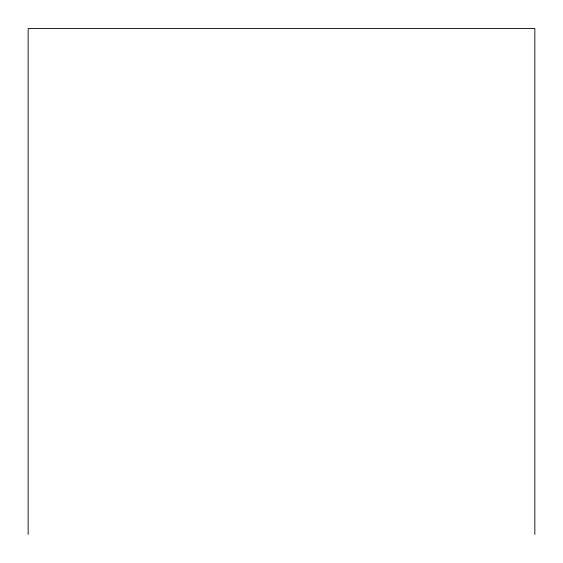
<?xml version="1.0" encoding="UTF-8"?>
<svg xmlns="http://www.w3.org/2000/svg" width="563" height="563" viewBox="0 0 563 563"><rect width="100%" height="100%" fill="white"/><g stroke="black" fill="none" stroke-linecap="round" stroke-linejoin="round"><path stroke-width="0.84" d="M534.85 534.463L534.85 28.537L28.15 28.537L28.15 534.463"/></g></svg>
